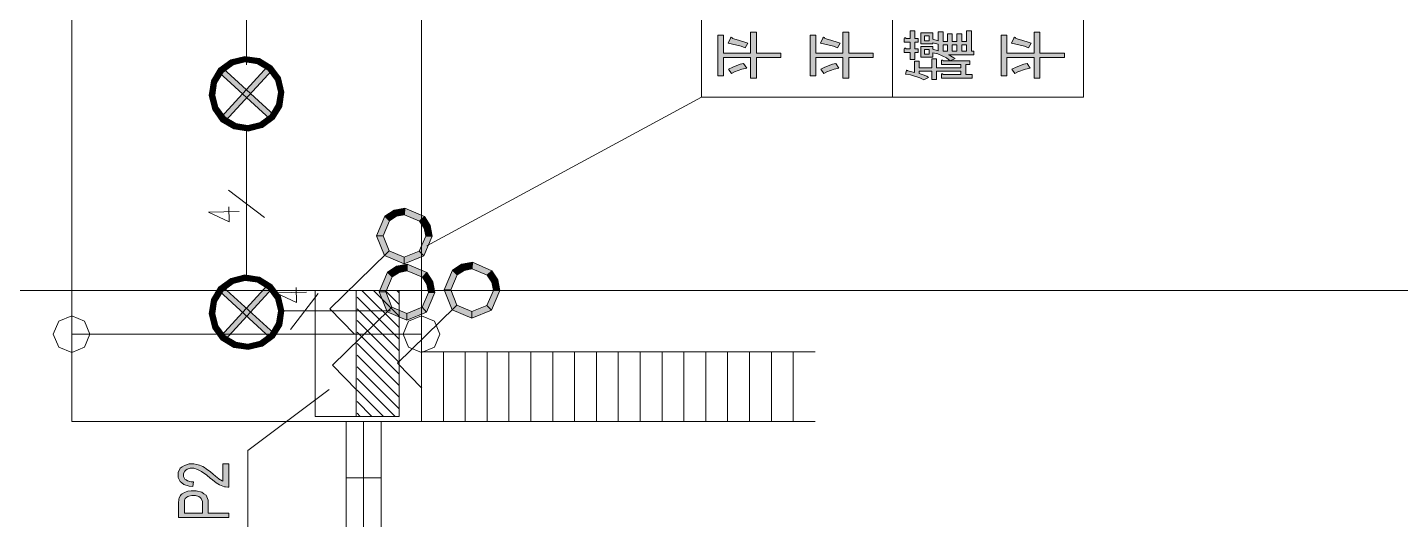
# Model space of a CAD drawing. Header units: millimetres. Extents: x 805 to 6044844, y 120 to 7887884.
# Drawn here: x 5968446 to 5984144, y 7856255 to 7861883 of the extents above; entities that cross this region are included whole.
import ezdxf

# ---------------------------------------------------------------- set-up
doc = ezdxf.new("R2010")
doc.units = ezdxf.units.MM

msp = doc.modelspace()

# ---------------------------------------------------------------- hatches: boundary and pattern name
h = msp.add_hatch(color=0)
h.dxf.hatch_style = 2
h.paths.add_polyline_path([(5976780, 7861539), (5976780, 7861301), (5976714, 7861301), (5976714, 7861539), (5976405, 7861539), (5976405, 7861330), (5976339, 7861330), (5976339, 7861794), (5976405, 7861794), (5976405, 7861587), (5976714, 7861587), (5976714, 7861828), (5976780, 7861828), (5976780, 7861587), (5977061, 7861587), (5977061, 7861539)])
h = msp.add_hatch(color=0)
h.dxf.hatch_style = 2
h.paths.add_polyline_path([(5976651, 7861650), (5976605, 7861667), (5976507, 7861693), (5976457, 7861704), (5976485, 7861760), (5976492, 7861770), (5976502, 7861767), (5976506, 7861755), (5976549, 7861745), (5976637, 7861720), (5976683, 7861704)])
h = msp.add_hatch(color=0)
h.dxf.hatch_style = 2
h.paths.add_polyline_path([(5977835, 7861539), (5977835, 7861301), (5977769, 7861301), (5977769, 7861539), (5977460, 7861539), (5977460, 7861330), (5977394, 7861330), (5977394, 7861794), (5977460, 7861794), (5977460, 7861587), (5977769, 7861587), (5977769, 7861828), (5977835, 7861828), (5977835, 7861587), (5978116, 7861587), (5978116, 7861539)])
h = msp.add_hatch(color=0)
h.dxf.hatch_style = 2
h.paths.add_polyline_path([(5977707, 7861650), (5977660, 7861667), (5977563, 7861693), (5977512, 7861704), (5977540, 7861760), (5977547, 7861770), (5977557, 7861767), (5977561, 7861755), (5977604, 7861745), (5977693, 7861720), (5977738, 7861704)])
h = msp.add_hatch(color=0)
h.dxf.hatch_style = 2
h.paths.add_polyline_path([(5978471, 7861714), (5978471, 7861752), (5978473, 7861762), (5978484, 7861764), (5978492, 7861755), (5978537, 7861755), (5978537, 7861843), (5978593, 7861843), (5978593, 7861755), (5978631, 7861755), (5978631, 7861714), (5978593, 7861714), (5978593, 7861638), (5978631, 7861638), (5978631, 7861597), (5978593, 7861597), (5978593, 7861517), (5978537, 7861517), (5978537, 7861597), (5978471, 7861597), (5978471, 7861636), (5978473, 7861646), (5978484, 7861647), (5978492, 7861638), (5978537, 7861638), (5978537, 7861714)])
h = msp.add_hatch(color=0)
h.paths.add_polyline_path([(5978996, 7861502), (5978953, 7861535), (5978853, 7861580), (5978798, 7861592), (5978798, 7861544), (5978659, 7861544), (5978659, 7861665), (5978798, 7861665), (5978798, 7861633), (5978860, 7861617), (5978860, 7861692), (5978798, 7861706), (5978798, 7861697), (5978659, 7861697), (5978659, 7861821), (5978798, 7861821), (5978798, 7861750), (5978860, 7861728), (5978860, 7861833), (5978916, 7861833), (5978916, 7861723), (5978964, 7861723), (5978964, 7861811), (5979020, 7861811), (5979020, 7861723), (5979072, 7861723), (5979072, 7861811), (5979128, 7861811), (5979128, 7861723), (5979183, 7861723), (5979183, 7861845), (5979239, 7861845), (5979239, 7861612), (5979267, 7861612), (5979267, 7861570), (5978975, 7861570), (5978998, 7861559), (5979036, 7861537), (5979051, 7861526)])
h.paths.add_polyline_path([(5979128, 7861682), (5979128, 7861612), (5979183, 7861612), (5979183, 7861682)])
h.paths.add_polyline_path([(5979020, 7861682), (5979020, 7861612), (5979072, 7861612), (5979072, 7861682)])
h.paths.add_polyline_path([(5978916, 7861682), (5978916, 7861612), (5978964, 7861612), (5978964, 7861682)])
h.paths.add_polyline_path([(5978700, 7861787), (5978700, 7861731), (5978756, 7861731), (5978756, 7861787)])
h.paths.add_polyline_path([(5978700, 7861631), (5978700, 7861577), (5978756, 7861577), (5978756, 7861631)])
h = msp.add_hatch(color=0)
h.dxf.hatch_style = 2
h.paths.add_polyline_path([(5980020, 7861539), (5980020, 7861301), (5979954, 7861301), (5979954, 7861539), (5979645, 7861539), (5979645, 7861330), (5979579, 7861330), (5979579, 7861794), (5979645, 7861794), (5979645, 7861587), (5979954, 7861587), (5979954, 7861828), (5980020, 7861828), (5980020, 7861587), (5980301, 7861587), (5980301, 7861539)])
h = msp.add_hatch(color=0)
h.dxf.hatch_style = 2
h.paths.add_polyline_path([(5979891, 7861650), (5979845, 7861667), (5979747, 7861693), (5979697, 7861704), (5979725, 7861760), (5979731, 7861770), (5979742, 7861767), (5979745, 7861755), (5979789, 7861745), (5979877, 7861720), (5979922, 7861704)])
h = msp.add_hatch(color=0)
h.dxf.hatch_style = 2
h.paths.add_polyline_path([(5970771, 7861513), (5970636, 7861414), (5970683, 7861371), (5970798, 7861455)])
h = msp.add_hatch(color=0)
h.dxf.hatch_style = 2
h.paths.add_polyline_path([(5970708, 7860812), (5970661, 7860855), (5971196, 7861438), (5971243, 7861396)])
h = msp.add_hatch(color=0)
h.dxf.hatch_style = 2
h.paths.add_polyline_path([(5970933, 7861552), (5970771, 7861513), (5970798, 7861455), (5970936, 7861489)])
h = msp.add_hatch(color=0)
h.dxf.hatch_style = 2
h.paths.add_polyline_path([(5971098, 7861527), (5970933, 7861552), (5970936, 7861489), (5971076, 7861467)])
h = msp.add_hatch(color=0)
h.dxf.hatch_style = 2
h.paths.add_polyline_path([(5971240, 7861440), (5971098, 7861527), (5971076, 7861467), (5971198, 7861393)])
h = msp.add_hatch(color=0)
h.dxf.hatch_style = 2
h.paths.add_polyline_path([(5971339, 7861305), (5971240, 7861440), (5971198, 7861393), (5971282, 7861279)])
h = msp.add_hatch(color=0)
h.dxf.hatch_style = 2
h.paths.add_polyline_path([(5976460, 7861405), (5976509, 7861430), (5976596, 7861463), (5976634, 7861471), (5976669, 7861417), (5976615, 7861404), (5976528, 7861374), (5976495, 7861356)])
h = msp.add_hatch(color=0)
h.dxf.hatch_style = 2
h.paths.add_polyline_path([(5977516, 7861405), (5977564, 7861430), (5977651, 7861463), (5977689, 7861471), (5977724, 7861417), (5977670, 7861404), (5977584, 7861374), (5977550, 7861356)])
h = msp.add_hatch(color=0)
h.dxf.hatch_style = 2
h.paths.add_polyline_path([(5978586, 7861369), (5978586, 7861498), (5978641, 7861498), (5978641, 7861422), (5978784, 7861422), (5978784, 7861522), (5978839, 7861522), (5978839, 7861422), (5979117, 7861422), (5979117, 7861458), (5978895, 7861458), (5978895, 7861498), (5978897, 7861507), (5978909, 7861508), (5978919, 7861500), (5979221, 7861500), (5979221, 7861458), (5979173, 7861458), (5979173, 7861344), (5979246, 7861344), (5979246, 7861303), (5978895, 7861303), (5978895, 7861342), (5978897, 7861352), (5978907, 7861353), (5978916, 7861344), (5979117, 7861344), (5979117, 7861381), (5978839, 7861381), (5978839, 7861286), (5978784, 7861286), (5978784, 7861381), (5978641, 7861381), (5978641, 7861356), (5978675, 7861346), (5978727, 7861324), (5978746, 7861312), (5978694, 7861283), (5978647, 7861308), (5978543, 7861339), (5978485, 7861347), (5978496, 7861390), (5978499, 7861394), (5978508, 7861392), (5978513, 7861385)])
h = msp.add_hatch(color=0)
h.dxf.hatch_style = 2
h.paths.add_polyline_path([(5979700, 7861405), (5979749, 7861430), (5979836, 7861463), (5979874, 7861471), (5979909, 7861417), (5979855, 7861404), (5979768, 7861374), (5979735, 7861356)])
h = msp.add_hatch(color=0)
h.dxf.hatch_style = 2
h.paths.add_polyline_path([(5970550, 7861272), (5970525, 7861106), (5970588, 7861109), (5970609, 7861250)])
h = msp.add_hatch(color=0)
h.dxf.hatch_style = 2
h.paths.add_polyline_path([(5970636, 7861414), (5970550, 7861272), (5970609, 7861250), (5970683, 7861371)])
h = msp.add_hatch(color=0)
h.dxf.hatch_style = 2
h.paths.add_polyline_path([(5970638, 7861369), (5970681, 7861416), (5971265, 7860881), (5971222, 7860834)])
h = msp.add_hatch(color=0)
h.dxf.hatch_style = 2
h.paths.add_polyline_path([(5971379, 7861143), (5971339, 7861305), (5971282, 7861279), (5971316, 7861141)])
h = msp.add_hatch(color=0)
h.dxf.hatch_style = 2
h.paths.add_polyline_path([(5971354, 7860979), (5971379, 7861143), (5971316, 7861141), (5971294, 7861000)])
h = msp.add_hatch(color=0)
h.dxf.hatch_style = 2
h.paths.add_polyline_path([(5970525, 7861106), (5970564, 7860944), (5970621, 7860971), (5970588, 7861109)])
h = msp.add_hatch(color=0)
h.dxf.hatch_style = 2
h.paths.add_polyline_path([(5970564, 7860944), (5970662, 7860809), (5970705, 7860856), (5970621, 7860971)])
h = msp.add_hatch(color=0)
h.dxf.hatch_style = 2
h.paths.add_polyline_path([(5971267, 7860836), (5971354, 7860979), (5971294, 7861000), (5971220, 7860879)])
h = msp.add_hatch(color=0)
h.dxf.hatch_style = 2
h.paths.add_polyline_path([(5970662, 7860809), (5970805, 7860723), (5970827, 7860783), (5970705, 7860856)])
h = msp.add_hatch(color=0)
h.dxf.hatch_style = 2
h.paths.add_polyline_path([(5971132, 7860737), (5971267, 7860836), (5971220, 7860879), (5971106, 7860794)])
h = msp.add_hatch(color=0)
h.dxf.hatch_style = 2
h.paths.add_polyline_path([(5970805, 7860723), (5970970, 7860698), (5970967, 7860761), (5970827, 7860783)])
h = msp.add_hatch(color=0)
h.dxf.hatch_style = 2
h.paths.add_polyline_path([(5970970, 7860698), (5971132, 7860737), (5971106, 7860794), (5970967, 7860761)])
h = msp.add_hatch(color=0)
h.dxf.hatch_style = 2
h.paths.add_polyline_path([(5972533, 7859725), (5972437, 7859501), (5972512, 7859500), (5972585, 7859672)])
h = msp.add_hatch(color=0)
h.dxf.hatch_style = 2
h.paths.add_polyline_path([(5972637, 7859794), (5972533, 7859725), (5972585, 7859672), (5972665, 7859724)])
h = msp.add_hatch(color=0)
h.dxf.hatch_style = 2
h.paths.add_polyline_path([(5972759, 7859816), (5972637, 7859794), (5972665, 7859724), (5972758, 7859741)])
h = msp.add_hatch(color=0)
h.dxf.hatch_style = 2
h.paths.add_polyline_path([(5972984, 7859721), (5972759, 7859816), (5972758, 7859741), (5972930, 7859668)])
h = msp.add_hatch(color=0)
h.dxf.hatch_style = 2
h.paths.add_polyline_path([(5973051, 7859616), (5972984, 7859721), (5972930, 7859668), (5972982, 7859589)])
h = msp.add_hatch(color=0)
h.dxf.hatch_style = 2
h.paths.add_polyline_path([(5973074, 7859494), (5973051, 7859616), (5972982, 7859589), (5972999, 7859495)])
h = msp.add_hatch(color=0)
h.dxf.hatch_style = 2
h.paths.add_polyline_path([(5972437, 7859501), (5972528, 7859275), (5972582, 7859327), (5972512, 7859500)])
h = msp.add_hatch(color=0)
h.dxf.hatch_style = 2
h.paths.add_polyline_path([(5972979, 7859270), (5973074, 7859494), (5972999, 7859495), (5972926, 7859323)])
h = msp.add_hatch(color=0)
h.dxf.hatch_style = 2
h.paths.add_polyline_path([(5972528, 7859275), (5972752, 7859179), (5972753, 7859254), (5972582, 7859327)])
h = msp.add_hatch(color=0)
h.dxf.hatch_style = 2
h.paths.add_polyline_path([(5972752, 7859179), (5972979, 7859270), (5972926, 7859323), (5972753, 7859254)])
h = msp.add_hatch(color=0)
h.dxf.hatch_style = 2
h.paths.add_polyline_path([(5972563, 7859083), (5972467, 7858859), (5972542, 7858858), (5972615, 7859030)])
h = msp.add_hatch(color=0)
h.dxf.hatch_style = 2
h.paths.add_polyline_path([(5972667, 7859151), (5972563, 7859083), (5972615, 7859030), (5972695, 7859082)])
h = msp.add_hatch(color=0)
h.dxf.hatch_style = 2
h.paths.add_polyline_path([(5972789, 7859174), (5972667, 7859151), (5972695, 7859082), (5972789, 7859099)])
h = msp.add_hatch(color=0)
h.dxf.hatch_style = 2
h.paths.add_polyline_path([(5973014, 7859079), (5972789, 7859174), (5972789, 7859099), (5972961, 7859026)])
h = msp.add_hatch(color=0)
h.dxf.hatch_style = 2
h.paths.add_polyline_path([(5973082, 7858975), (5973014, 7859079), (5972961, 7859026), (5973012, 7858947)])
h = msp.add_hatch(color=0)
h.dxf.hatch_style = 2
h.paths.add_polyline_path([(5973306, 7859106), (5973211, 7858881), (5973285, 7858881), (5973359, 7859052)])
h = msp.add_hatch(color=0)
h.dxf.hatch_style = 2
h.paths.add_polyline_path([(5973410, 7859174), (5973306, 7859106), (5973359, 7859052), (5973438, 7859104)])
h = msp.add_hatch(color=0)
h.dxf.hatch_style = 2
h.paths.add_polyline_path([(5973533, 7859197), (5973410, 7859174), (5973438, 7859104), (5973532, 7859122)])
h = msp.add_hatch(color=0)
h.dxf.hatch_style = 2
h.paths.add_polyline_path([(5973757, 7859101), (5973533, 7859197), (5973532, 7859122), (5973703, 7859049)])
h = msp.add_hatch(color=0)
h.dxf.hatch_style = 2
h.paths.add_polyline_path([(5973825, 7858997), (5973757, 7859101), (5973703, 7859049), (5973755, 7858969)])
h = msp.add_hatch(color=0)
h.dxf.hatch_style = 2
h.paths.add_polyline_path([(5970636, 7858914), (5970550, 7858772), (5970609, 7858750), (5970683, 7858872)])
h = msp.add_hatch(color=0)
h.dxf.hatch_style = 2
h.paths.add_polyline_path([(5970771, 7859013), (5970636, 7858914), (5970683, 7858872), (5970798, 7858955)])
h = msp.add_hatch(color=0)
h.dxf.hatch_style = 2
h.paths.add_polyline_path([(5970638, 7858869), (5970681, 7858916), (5971265, 7858381), (5971222, 7858334)])
h = msp.add_hatch(color=0)
h.dxf.hatch_style = 2
h.paths.add_polyline_path([(5970708, 7858312), (5970661, 7858355), (5971196, 7858939), (5971243, 7858896)])
h = msp.add_hatch(color=0)
h.dxf.hatch_style = 2
h.paths.add_polyline_path([(5970933, 7859052), (5970771, 7859013), (5970798, 7858955), (5970936, 7858989)])
h = msp.add_hatch(color=0)
h.dxf.hatch_style = 2
h.paths.add_polyline_path([(5971098, 7859027), (5970933, 7859052), (5970936, 7858989), (5971076, 7858968)])
h = msp.add_hatch(color=0)
h.dxf.hatch_style = 2
h.paths.add_polyline_path([(5971240, 7858940), (5971098, 7859027), (5971076, 7858968), (5971198, 7858894)])
h = msp.add_hatch(color=0)
h.dxf.hatch_style = 2
h.paths.add_polyline_path([(5971339, 7858806), (5971240, 7858940), (5971198, 7858894), (5971282, 7858779)])
h = msp.add_hatch(color=0)
h.dxf.hatch_style = 2
h.paths.add_polyline_path([(5973105, 7858852), (5973082, 7858975), (5973012, 7858947), (5973030, 7858853)])
h = msp.add_hatch(color=0)
h.dxf.hatch_style = 2
h.paths.add_polyline_path([(5973848, 7858875), (5973825, 7858997), (5973755, 7858969), (5973773, 7858875)])
h = msp.add_hatch(color=0)
h.dxf.hatch_style = 2
h.paths.add_polyline_path([(5970550, 7858772), (5970525, 7858606), (5970588, 7858610), (5970609, 7858750)])
h = msp.add_hatch(color=0)
h.dxf.hatch_style = 2
h.paths.add_polyline_path([(5971379, 7858643), (5971339, 7858806), (5971282, 7858779), (5971316, 7858641)])
h = msp.add_hatch(color=0)
h.dxf.hatch_style = 2
h.paths.add_polyline_path([(5972467, 7858859), (5972559, 7858632), (5972612, 7858685), (5972542, 7858858)])
h = msp.add_hatch(color=0)
h.dxf.hatch_style = 2
h.paths.add_polyline_path([(5973009, 7858628), (5973105, 7858852), (5973030, 7858853), (5972957, 7858682)])
h = msp.add_hatch(color=0)
h.dxf.hatch_style = 2
h.paths.add_polyline_path([(5973211, 7858881), (5973301, 7858655), (5973355, 7858707), (5973285, 7858881)])
h = msp.add_hatch(color=0)
h.dxf.hatch_style = 2
h.paths.add_polyline_path([(5973752, 7858650), (5973848, 7858875), (5973773, 7858875), (5973700, 7858704)])
h = msp.add_hatch(color=0)
h.dxf.hatch_style = 2
h.paths.add_polyline_path([(5970525, 7858606), (5970564, 7858444), (5970621, 7858471), (5970588, 7858610)])
h = msp.add_hatch(color=0)
h.dxf.hatch_style = 2
h.paths.add_polyline_path([(5971354, 7858479), (5971379, 7858643), (5971316, 7858641), (5971294, 7858501)])
h = msp.add_hatch(color=0)
h.dxf.hatch_style = 2
h.paths.add_polyline_path([(5972559, 7858632), (5972783, 7858537), (5972783, 7858612), (5972612, 7858685)])
h = msp.add_hatch(color=0)
h.dxf.hatch_style = 2
h.paths.add_polyline_path([(5972783, 7858537), (5973009, 7858628), (5972957, 7858682), (5972783, 7858612)])
h = msp.add_hatch(color=0)
h.dxf.hatch_style = 2
h.paths.add_polyline_path([(5973301, 7858655), (5973526, 7858559), (5973527, 7858634), (5973355, 7858707)])
h = msp.add_hatch(color=0)
h.dxf.hatch_style = 2
h.paths.add_polyline_path([(5973526, 7858559), (5973752, 7858650), (5973700, 7858704), (5973527, 7858634)])
h = msp.add_hatch(color=0)
h.dxf.hatch_style = 2
h.paths.add_polyline_path([(5970564, 7858444), (5970662, 7858310), (5970705, 7858357), (5970621, 7858471)])
h = msp.add_hatch(color=0)
h.dxf.hatch_style = 2
h.paths.add_polyline_path([(5971267, 7858336), (5971354, 7858479), (5971294, 7858501), (5971220, 7858379)])
h = msp.add_hatch(color=0)
h.dxf.hatch_style = 2
h.paths.add_polyline_path([(5970662, 7858310), (5970805, 7858223), (5970827, 7858283), (5970705, 7858357)])
h = msp.add_hatch(color=0)
h.dxf.hatch_style = 2
h.paths.add_polyline_path([(5970970, 7858198), (5971132, 7858238), (5971106, 7858295), (5970967, 7858261)])
h = msp.add_hatch(color=0)
h.dxf.hatch_style = 2
h.paths.add_polyline_path([(5971132, 7858238), (5971267, 7858336), (5971220, 7858379), (5971106, 7858295)])
h = msp.add_hatch(color=0)
h.dxf.hatch_style = 2
h.paths.add_polyline_path([(5970805, 7858223), (5970970, 7858198), (5970967, 7858261), (5970827, 7858283)])
h = msp.add_hatch(color=0)
h.dxf.hatch_style = 2
h.paths.add_polyline_path([(5970681, 7856892), (5970749, 7856892), (5970749, 7856626), (5970736, 7856626), (5970711, 7856628), (5970700, 7856631), (5970680, 7856636), (5970642, 7856653), (5970623, 7856664), (5970605, 7856675), (5970561, 7856708), (5970536, 7856729), (5970498, 7856761), (5970437, 7856806), (5970414, 7856817), (5970391, 7856829), (5970349, 7856841), (5970329, 7856841), (5970308, 7856841), (5970273, 7856830), (5970258, 7856819), (5970244, 7856809), (5970229, 7856782), (5970229, 7856765), (5970229, 7856747), (5970244, 7856718), (5970260, 7856708), (5970275, 7856697), (5970317, 7856686), (5970345, 7856686), (5970337, 7856635), (5970296, 7856637), (5970235, 7856657), (5970213, 7856674), (5970192, 7856691), (5970171, 7856737), (5970171, 7856766), (5970171, 7856795), (5970193, 7856841), (5970216, 7856857), (5970240, 7856875), (5970296, 7856891), (5970331, 7856891), (5970348, 7856891), (5970382, 7856886), (5970398, 7856882), (5970415, 7856877), (5970450, 7856860), (5970469, 7856849), (5970488, 7856837), (5970538, 7856799), (5970570, 7856773), (5970597, 7856750), (5970633, 7856722), (5970643, 7856715), (5970652, 7856709), (5970671, 7856699), (5970681, 7856694)])
h = msp.add_hatch(color=0)
h.paths.add_polyline_path([(5970749, 7856277), (5970173, 7856277), (5970173, 7856429), (5970173, 7856449), (5970176, 7856480), (5970178, 7856490), (5970182, 7856505), (5970196, 7856529), (5970205, 7856540), (5970215, 7856550), (5970243, 7856566), (5970261, 7856572), (5970279, 7856578), (5970318, 7856584), (5970339, 7856584), (5970376, 7856584), (5970438, 7856568), (5970463, 7856551), (5970489, 7856535), (5970514, 7856476), (5970514, 7856433), (5970514, 7856330), (5970749, 7856330)])
h.paths.add_polyline_path([(5970447, 7856330), (5970447, 7856434), (5970447, 7856460), (5970433, 7856497), (5970419, 7856507), (5970405, 7856518), (5970367, 7856529), (5970342, 7856529), (5970324, 7856529), (5970293, 7856523), (5970280, 7856517), (5970267, 7856510), (5970250, 7856494), (5970246, 7856483), (5970243, 7856476), (5970241, 7856451), (5970241, 7856433), (5970241, 7856330)])

# ---------------------------------------------------------------- linework, layer by layer
at = {"color": 0, "lineweight": 0}
for points in [[(5976151, 7861085), (5976151, 7868268), (5978336, 7868268), (5978336, 7861085)], [(5978336, 7861085), (5978336, 7868268), (5980521, 7868268), (5980521, 7861085)], [(5976780, 7861539), (5976780, 7861301), (5976714, 7861301), (5976714, 7861539), (5976405, 7861539), (5976405, 7861330), (5976339, 7861330), (5976339, 7861794), (5976405, 7861794), (5976405, 7861587), (5976714, 7861587), (5976714, 7861828), (5976780, 7861828), (5976780, 7861587), (5977061, 7861587), (5977061, 7861539)], [(5976651, 7861650), (5976605, 7861667), (5976507, 7861693), (5976457, 7861704), (5976485, 7861760), (5976492, 7861770), (5976502, 7861767), (5976506, 7861755), (5976549, 7861745), (5976637, 7861720), (5976683, 7861704)], [(5977835, 7861539), (5977835, 7861301), (5977769, 7861301), (5977769, 7861539), (5977460, 7861539), (5977460, 7861330), (5977394, 7861330), (5977394, 7861794), (5977460, 7861794), (5977460, 7861587), (5977769, 7861587), (5977769, 7861828), (5977835, 7861828), (5977835, 7861587), (5978116, 7861587), (5978116, 7861539)], [(5977707, 7861650), (5977660, 7861667), (5977563, 7861693), (5977512, 7861704), (5977540, 7861760), (5977547, 7861770), (5977557, 7861767), (5977561, 7861755), (5977604, 7861745), (5977693, 7861720), (5977738, 7861704)], [(5978471, 7861714), (5978471, 7861752), (5978473, 7861762), (5978484, 7861764), (5978492, 7861755), (5978537, 7861755), (5978537, 7861843), (5978593, 7861843), (5978593, 7861755), (5978631, 7861755), (5978631, 7861714), (5978593, 7861714), (5978593, 7861638), (5978631, 7861638), (5978631, 7861597), (5978593, 7861597), (5978593, 7861517), (5978537, 7861517), (5978537, 7861597), (5978471, 7861597), (5978471, 7861636), (5978473, 7861646), (5978484, 7861647), (5978492, 7861638), (5978537, 7861638), (5978537, 7861714)], [(5978996, 7861502), (5978953, 7861535), (5978853, 7861580), (5978798, 7861592), (5978798, 7861544), (5978659, 7861544), (5978659, 7861665), (5978798, 7861665), (5978798, 7861633), (5978860, 7861617), (5978860, 7861692), (5978798, 7861706), (5978798, 7861697), (5978659, 7861697), (5978659, 7861821), (5978798, 7861821), (5978798, 7861750), (5978860, 7861728), (5978860, 7861833), (5978916, 7861833), (5978916, 7861723), (5978964, 7861723), (5978964, 7861811), (5979020, 7861811), (5979020, 7861723), (5979072, 7861723), (5979072, 7861811), (5979128, 7861811), (5979128, 7861723), (5979183, 7861723), (5979183, 7861845), (5979239, 7861845), (5979239, 7861612), (5979267, 7861612), (5979267, 7861570), (5978975, 7861570), (5978998, 7861559), (5979036, 7861537), (5979051, 7861526)], [(5978700, 7861787), (5978700, 7861731), (5978756, 7861731), (5978756, 7861787)], [(5980020, 7861539), (5980020, 7861301), (5979954, 7861301), (5979954, 7861539), (5979645, 7861539), (5979645, 7861330), (5979579, 7861330), (5979579, 7861794), (5979645, 7861794), (5979645, 7861587), (5979954, 7861587), (5979954, 7861828), (5980020, 7861828), (5980020, 7861587), (5980301, 7861587), (5980301, 7861539)], [(5979891, 7861650), (5979845, 7861667), (5979747, 7861693), (5979697, 7861704), (5979725, 7861760), (5979731, 7861770), (5979742, 7861767), (5979745, 7861755), (5979789, 7861745), (5979877, 7861720), (5979922, 7861704)], [(5978700, 7861631), (5978700, 7861577), (5978756, 7861577), (5978756, 7861631)], [(5978916, 7861682), (5978916, 7861612), (5978964, 7861612), (5978964, 7861682)], [(5979020, 7861682), (5979020, 7861612), (5979072, 7861612), (5979072, 7861682)], [(5979128, 7861682), (5979128, 7861612), (5979183, 7861612), (5979183, 7861682)], [(5970771, 7861513), (5970636, 7861414), (5970683, 7861371), (5970798, 7861455)], [(5970708, 7860812), (5970661, 7860855), (5971196, 7861438), (5971243, 7861396)], [(5970933, 7861552), (5970771, 7861513), (5970798, 7861455), (5970936, 7861489)], [(5971098, 7861527), (5970933, 7861552), (5970936, 7861489), (5971076, 7861467)], [(5971240, 7861440), (5971098, 7861527), (5971076, 7861467), (5971198, 7861393)], [(5971339, 7861305), (5971240, 7861440), (5971198, 7861393), (5971282, 7861279)], [(5976460, 7861405), (5976509, 7861430), (5976596, 7861463), (5976634, 7861471), (5976669, 7861417), (5976615, 7861404), (5976528, 7861374), (5976495, 7861356)], [(5977516, 7861405), (5977564, 7861430), (5977651, 7861463), (5977689, 7861471), (5977724, 7861417), (5977670, 7861404), (5977584, 7861374), (5977550, 7861356)], [(5978586, 7861369), (5978586, 7861498), (5978641, 7861498), (5978641, 7861422), (5978784, 7861422), (5978784, 7861522), (5978839, 7861522), (5978839, 7861422), (5979117, 7861422), (5979117, 7861458), (5978895, 7861458), (5978895, 7861498), (5978897, 7861507), (5978909, 7861508), (5978919, 7861500), (5979221, 7861500), (5979221, 7861458), (5979173, 7861458), (5979173, 7861344), (5979246, 7861344), (5979246, 7861303), (5978895, 7861303), (5978895, 7861342), (5978897, 7861352), (5978907, 7861353), (5978916, 7861344), (5979117, 7861344), (5979117, 7861381), (5978839, 7861381), (5978839, 7861286), (5978784, 7861286), (5978784, 7861381), (5978641, 7861381), (5978641, 7861356), (5978675, 7861346), (5978727, 7861324), (5978746, 7861312), (5978694, 7861283), (5978647, 7861308), (5978543, 7861339), (5978485, 7861347), (5978496, 7861390), (5978499, 7861394), (5978508, 7861392), (5978513, 7861385)], [(5979700, 7861405), (5979749, 7861430), (5979836, 7861463), (5979874, 7861471), (5979909, 7861417), (5979855, 7861404), (5979768, 7861374), (5979735, 7861356)], [(5970550, 7861272), (5970525, 7861106), (5970588, 7861109), (5970609, 7861250)], [(5970636, 7861414), (5970550, 7861272), (5970609, 7861250), (5970683, 7861371)], [(5970638, 7861369), (5970681, 7861416), (5971265, 7860881), (5971222, 7860834)], [(5971379, 7861143), (5971339, 7861305), (5971282, 7861279), (5971316, 7861141)], [(5971354, 7860979), (5971379, 7861143), (5971316, 7861141), (5971294, 7861000)], [(5970525, 7861106), (5970564, 7860944), (5970621, 7860971), (5970588, 7861109)], [(5970564, 7860944), (5970662, 7860809), (5970705, 7860856), (5970621, 7860971)], [(5971267, 7860836), (5971354, 7860979), (5971294, 7861000), (5971220, 7860879)], [(5970662, 7860809), (5970805, 7860723), (5970827, 7860783), (5970705, 7860856)], [(5971132, 7860737), (5971267, 7860836), (5971220, 7860879), (5971106, 7860794)], [(5970805, 7860723), (5970970, 7860698), (5970967, 7860761), (5970827, 7860783)], [(5970970, 7860698), (5971132, 7860737), (5971106, 7860794), (5970967, 7860761)], [(5972533, 7859725), (5972437, 7859501), (5972512, 7859500), (5972585, 7859672)], [(5972637, 7859794), (5972533, 7859725), (5972585, 7859672), (5972665, 7859724)], [(5972759, 7859816), (5972637, 7859794), (5972665, 7859724), (5972758, 7859741)], [(5972984, 7859721), (5972759, 7859816), (5972758, 7859741), (5972930, 7859668)], [(5973051, 7859616), (5972984, 7859721), (5972930, 7859668), (5972982, 7859589)], [(5973074, 7859494), (5973051, 7859616), (5972982, 7859589), (5972999, 7859495)], [(5972437, 7859501), (5972528, 7859275), (5972582, 7859327), (5972512, 7859500)], [(5972979, 7859270), (5973074, 7859494), (5972999, 7859495), (5972926, 7859323)], [(5972528, 7859275), (5972752, 7859179), (5972753, 7859254), (5972582, 7859327)], [(5972752, 7859179), (5972979, 7859270), (5972926, 7859323), (5972753, 7859254)], [(5972563, 7859083), (5972467, 7858859), (5972542, 7858858), (5972615, 7859030)], [(5972667, 7859151), (5972563, 7859083), (5972615, 7859030), (5972695, 7859082)], [(5972789, 7859174), (5972667, 7859151), (5972695, 7859082), (5972789, 7859099)], [(5973014, 7859079), (5972789, 7859174), (5972789, 7859099), (5972961, 7859026)], [(5973082, 7858975), (5973014, 7859079), (5972961, 7859026), (5973012, 7858947)], [(5973306, 7859106), (5973211, 7858881), (5973285, 7858881), (5973359, 7859052)], [(5973410, 7859174), (5973306, 7859106), (5973359, 7859052), (5973438, 7859104)], [(5973533, 7859197), (5973410, 7859174), (5973438, 7859104), (5973532, 7859122)], [(5973757, 7859101), (5973533, 7859197), (5973532, 7859122), (5973703, 7859049)], [(5973825, 7858997), (5973757, 7859101), (5973703, 7859049), (5973755, 7858969)], [(5970636, 7858914), (5970550, 7858772), (5970609, 7858750), (5970683, 7858872)], [(5970771, 7859013), (5970636, 7858914), (5970683, 7858872), (5970798, 7858955)], [(5970638, 7858869), (5970681, 7858916), (5971265, 7858381), (5971222, 7858334)], [(5970708, 7858312), (5970661, 7858355), (5971196, 7858939), (5971243, 7858896)], [(5970933, 7859052), (5970771, 7859013), (5970798, 7858955), (5970936, 7858989)], [(5971098, 7859027), (5970933, 7859052), (5970936, 7858989), (5971076, 7858968)], [(5971240, 7858940), (5971098, 7859027), (5971076, 7858968), (5971198, 7858894)], [(5971339, 7858806), (5971240, 7858940), (5971198, 7858894), (5971282, 7858779)], [(5973105, 7858852), (5973082, 7858975), (5973012, 7858947), (5973030, 7858853)], [(5973848, 7858875), (5973825, 7858997), (5973755, 7858969), (5973773, 7858875)], [(5970550, 7858772), (5970525, 7858606), (5970588, 7858610), (5970609, 7858750)], [(5971379, 7858643), (5971339, 7858806), (5971282, 7858779), (5971316, 7858641)], [(5972694, 7858874), (5972694, 7857434), (5971734, 7857434), (5971734, 7858874)], [(5972467, 7858859), (5972559, 7858632), (5972612, 7858685), (5972542, 7858858)], [(5973009, 7858628), (5973105, 7858852), (5973030, 7858853), (5972957, 7858682)], [(5973211, 7858881), (5973301, 7858655), (5973355, 7858707), (5973285, 7858881)], [(5973752, 7858650), (5973848, 7858875), (5973773, 7858875), (5973700, 7858704)], [(5970525, 7858606), (5970564, 7858444), (5970621, 7858471), (5970588, 7858610)], [(5971354, 7858479), (5971379, 7858643), (5971316, 7858641), (5971294, 7858501)], [(5972559, 7858632), (5972783, 7858537), (5972783, 7858612), (5972612, 7858685)], [(5972783, 7858537), (5973009, 7858628), (5972957, 7858682), (5972783, 7858612)], [(5973301, 7858655), (5973526, 7858559), (5973527, 7858634), (5973355, 7858707)], [(5973526, 7858559), (5973752, 7858650), (5973700, 7858704), (5973527, 7858634)], [(5968742, 7858375), (5968804, 7858523), (5968952, 7858585), (5969100, 7858523), (5969161, 7858375), (5969100, 7858227), (5968952, 7858166), (5968804, 7858227)], [(5968742, 7858375), (5968804, 7858523), (5968952, 7858585), (5969100, 7858523), (5969161, 7858375), (5969100, 7858227), (5968952, 7858166), (5968804, 7858227)], [(5970564, 7858444), (5970662, 7858310), (5970705, 7858357), (5970621, 7858471)], [(5971267, 7858336), (5971354, 7858479), (5971294, 7858501), (5971220, 7858379)], [(5972742, 7858375), (5972803, 7858523), (5972951, 7858585), (5973100, 7858523), (5973161, 7858375), (5973100, 7858227), (5972951, 7858166), (5972803, 7858227)], [(5972742, 7858375), (5972803, 7858523), (5972951, 7858585), (5973100, 7858523), (5973161, 7858375), (5973100, 7858227), (5972951, 7858166), (5972803, 7858227)], [(5970662, 7858310), (5970805, 7858223), (5970827, 7858283), (5970705, 7858357)], [(5970970, 7858198), (5971132, 7858238), (5971106, 7858295), (5970967, 7858261)], [(5971132, 7858238), (5971267, 7858336), (5971220, 7858379), (5971106, 7858295)], [(5970805, 7858223), (5970970, 7858198), (5970967, 7858261), (5970827, 7858283)], [(5970681, 7856892), (5970749, 7856892), (5970749, 7856626), (5970736, 7856626), (5970711, 7856628), (5970700, 7856631), (5970680, 7856636), (5970642, 7856653), (5970623, 7856664), (5970605, 7856675), (5970561, 7856708), (5970536, 7856729), (5970498, 7856761), (5970437, 7856806), (5970414, 7856817), (5970391, 7856829), (5970349, 7856841), (5970329, 7856841), (5970308, 7856841), (5970273, 7856830), (5970258, 7856819), (5970244, 7856809), (5970229, 7856782), (5970229, 7856765), (5970229, 7856747), (5970244, 7856718), (5970260, 7856708), (5970275, 7856697), (5970317, 7856686), (5970345, 7856686), (5970337, 7856635), (5970296, 7856637), (5970235, 7856657), (5970213, 7856674), (5970192, 7856691), (5970171, 7856737), (5970171, 7856766), (5970171, 7856795), (5970193, 7856841), (5970216, 7856857), (5970240, 7856875), (5970296, 7856891), (5970331, 7856891), (5970348, 7856891), (5970382, 7856886), (5970398, 7856882), (5970415, 7856877), (5970450, 7856860), (5970469, 7856849), (5970488, 7856837), (5970538, 7856799), (5970570, 7856773), (5970597, 7856750), (5970633, 7856722), (5970643, 7856715), (5970652, 7856709), (5970671, 7856699), (5970681, 7856694)], [(5970749, 7856277), (5970173, 7856277), (5970173, 7856429), (5970173, 7856449), (5970176, 7856480), (5970178, 7856490), (5970182, 7856505), (5970196, 7856529), (5970205, 7856540), (5970215, 7856550), (5970243, 7856566), (5970261, 7856572), (5970279, 7856578), (5970318, 7856584), (5970339, 7856584), (5970376, 7856584), (5970438, 7856568), (5970463, 7856551), (5970489, 7856535), (5970514, 7856476), (5970514, 7856433), (5970514, 7856330), (5970749, 7856330)], [(5970447, 7856330), (5970447, 7856434), (5970447, 7856460), (5970433, 7856497), (5970419, 7856507), (5970405, 7856518), (5970367, 7856529), (5970342, 7856529), (5970324, 7856529), (5970293, 7856523), (5970280, 7856517), (5970267, 7856510), (5970250, 7856494), (5970246, 7856483), (5970243, 7856476), (5970241, 7856451), (5970241, 7856433), (5970241, 7856330)]]:
    msp.add_lwpolyline(points, close=True, dxfattribs=at)
for points in [[(5978336, 7861085), (5978336, 7868268)], [(5978336, 7861085), (5978336, 7868268)], [(5980521, 7861085), (5980521, 7868268)], [(5980521, 7861085), (5980521, 7868268)], [(5968952, 7857375), (5968952, 7867374)], [(5972951, 7867374), (5972951, 7857375)], [(5970952, 7861457), (5970952, 7863229)], [(5976151, 7861085), (5973014, 7859387)], [(5970952, 7859021), (5970952, 7860729)], [(5970745, 7860021), (5971158, 7859709)], [(5970517, 7859771), (5970752, 7859659), (5970749, 7859833)], [(5970517, 7859771), (5970866, 7859777)], [(5972555, 7859301), (5971903, 7858663)], [(5992400, 7858875), (5937905, 7858875)], [(5971286, 7858848), (5971521, 7858736), (5971518, 7858910)], [(5971286, 7858848), (5971635, 7858854)], [(5971454, 7858427), (5971768, 7858839)], [(5972203, 7858874), (5972203, 7857434)], [(5972214, 7858797), (5972694, 7858317)], [(5972270, 7858874), (5972694, 7858450)], [(5972402, 7858874), (5972694, 7858582)], [(5972535, 7858874), (5972694, 7858715)], [(5972668, 7858874), (5972694, 7858847)], [(5971347, 7858642), (5972597, 7858642)], [(5971903, 7858663), (5972181, 7858378)], [(5972585, 7858658), (5971933, 7858020)], [(5972214, 7858664), (5972694, 7858185)], [(5973328, 7858681), (5972677, 7858043)], [(5972214, 7858532), (5972694, 7858052)], [(5968952, 7858375), (5972951, 7858375)], [(5968952, 7858375), (5972951, 7858375)], [(5972214, 7858399), (5972694, 7857919)], [(5972214, 7858267), (5972694, 7857787)], [(5972214, 7858134), (5972694, 7857654)], [(5977451, 7858175), (5972951, 7858175)], [(5977451, 7858175), (5972951, 7858175)], [(5973202, 7857375), (5973202, 7858175)], [(5973202, 7857375), (5973202, 7858175)], [(5973452, 7857375), (5973452, 7858175)], [(5973452, 7857375), (5973452, 7858175)], [(5973701, 7857375), (5973701, 7858175)], [(5973701, 7857375), (5973701, 7858175)], [(5973951, 7857375), (5973951, 7858175)], [(5973951, 7857375), (5973951, 7858175)], [(5974201, 7857375), (5974201, 7858175)], [(5974201, 7857375), (5974201, 7858175)], [(5974451, 7857375), (5974451, 7858175)], [(5974451, 7857375), (5974451, 7858175)], [(5974702, 7857375), (5974702, 7858175)], [(5974702, 7857375), (5974702, 7858175)], [(5974951, 7857375), (5974951, 7858175)], [(5974951, 7857375), (5974951, 7858175)], [(5975201, 7857375), (5975201, 7858175)], [(5975201, 7857375), (5975201, 7858175)], [(5975451, 7857375), (5975451, 7858175)], [(5975451, 7857375), (5975451, 7858175)], [(5975701, 7857375), (5975701, 7858175)], [(5975701, 7857375), (5975701, 7858175)], [(5975951, 7857375), (5975951, 7858175)], [(5975951, 7857375), (5975951, 7858175)], [(5976201, 7857375), (5976201, 7858175)], [(5976201, 7857375), (5976201, 7858175)], [(5976451, 7857375), (5976451, 7858175)], [(5976451, 7857375), (5976451, 7858175)], [(5976701, 7857375), (5976701, 7858175)], [(5976701, 7857375), (5976701, 7858175)], [(5976951, 7857375), (5976951, 7858175)], [(5976951, 7857375), (5976951, 7858175)], [(5977201, 7857375), (5977201, 7858175)], [(5977201, 7857375), (5977201, 7858175)], [(5971933, 7858020), (5972212, 7857736)], [(5972214, 7858002), (5972694, 7857522)], [(5972677, 7858043), (5972955, 7857759)], [(5972214, 7857869), (5972649, 7857434)], [(5970964, 7857046), (5971895, 7857741)], [(5972214, 7857736), (5972516, 7857434)], [(5972214, 7857604), (5972384, 7857434)], [(5972951, 7857375), (5968952, 7857375)], [(5972951, 7857375), (5968952, 7857375)], [(5972090, 7853469), (5972090, 7857376)], [(5972214, 7857471), (5972251, 7857434)], [(5972290, 7853519), (5972290, 7857376)], [(5972489, 7853469), (5972489, 7857376)], [(5977451, 7857375), (5972951, 7857375)], [(5977451, 7857375), (5972951, 7857375)], [(5970964, 7855726), (5970964, 7857046)], [(5972090, 7856731), (5972489, 7856731)]]:
    msp.add_lwpolyline(points, dxfattribs=at)

doc.saveas('drawing.dxf')
